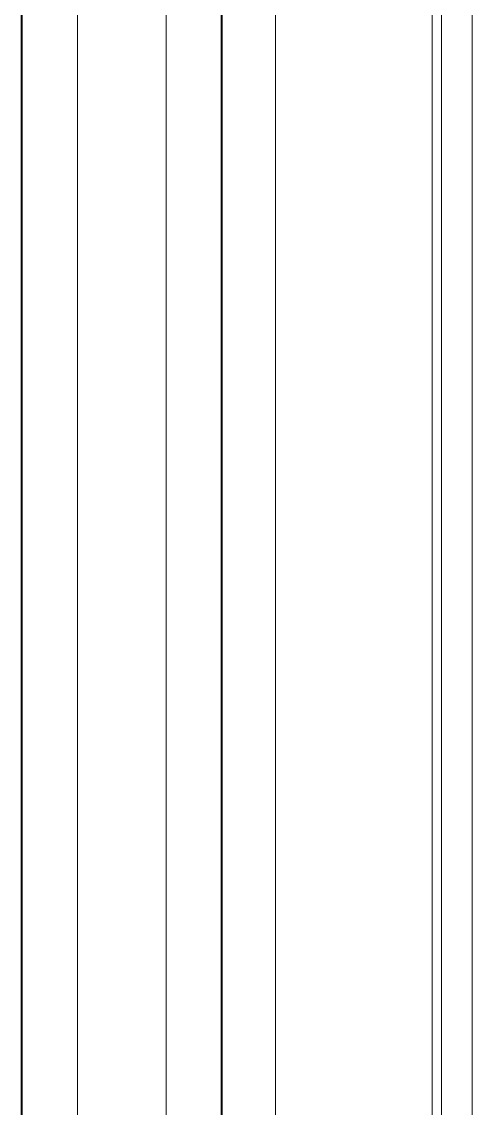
# Model space of a CAD drawing. Header units: inches. Extents: x 160056 to 168773, y -25300 to -22134.
# Drawn here: x 161050.75 to 161060.88, y -24730.51 to -24706.08 of the extents above; entities that cross this region are included whole.
import ezdxf

# ---------------------------------------------------------------- set-up
doc = ezdxf.new("R2010")
doc.units = ezdxf.units.IN
doc.header["$LTSCALE"] = 0.5
doc.header["$MEASUREMENT"] = 0
doc.layers.add('wall', color=1, linetype='Continuous', lineweight=40)
doc.layers.add('window', color=4, linetype='Continuous', lineweight=13)

msp = doc.modelspace()

# ---------------------------------------------------------------- linework, layer by layer
at = {"layer": 'wall'}
for p, q in [((161055.246, -24765.647), (161055.246, -24662.647)), ((161055.246, -24765.647), (161055.246, -24662.647)), ((161055.246, -24765.647), (161055.246, -24662.647)), ((161055.246, -24765.647), (161055.246, -24662.647)), ((161050.746, -24765.647), (161050.746, -24671.647))]:
    msp.add_line(p, q, dxfattribs=at)
at = {"layer": 'window'}
for p, q in [((161056.451, -24683.229), (161056.451, -24765.647)), ((161059.976, -24687.332), (161059.976, -24765.647)), ((161051.996, -24687.739), (161051.996, -24765.647)), ((161053.996, -24687.739), (161053.996, -24765.647)), ((161060.186, -24765.647), (161060.186, -24687.577)), ((161055.246, -24765.647), (161055.246, -24687.832)), ((161060.876, -24688.38), (161060.876, -24765.647))]:
    msp.add_line(p, q, dxfattribs=at)

doc.saveas('drawing.dxf')
